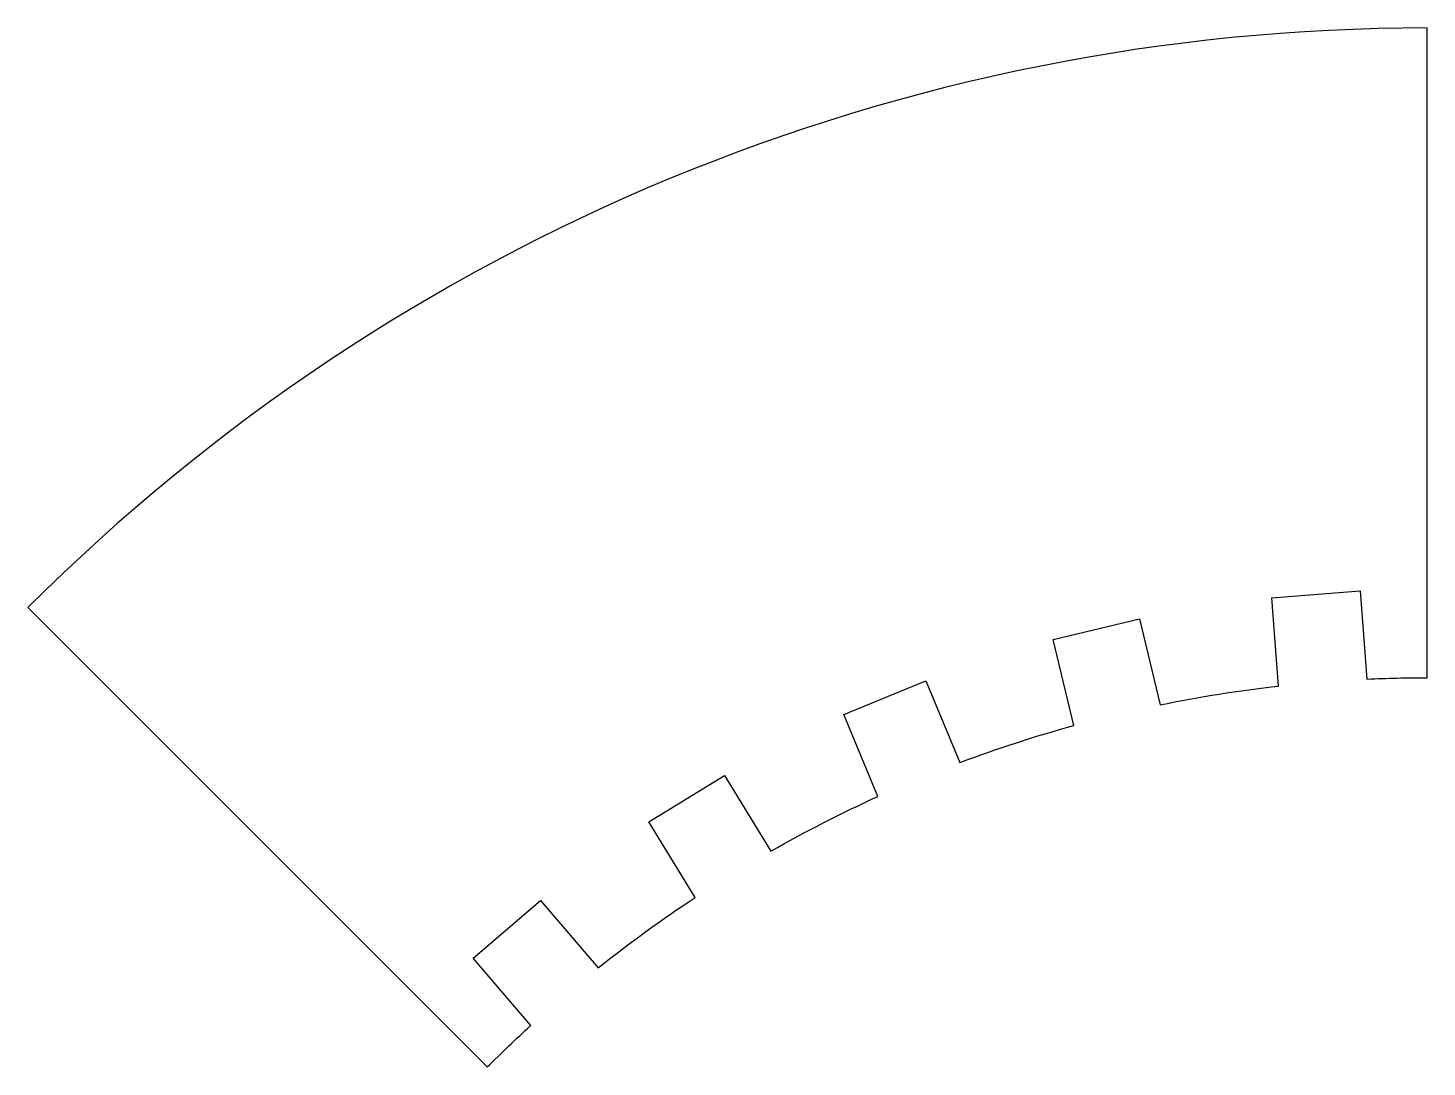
# Model space of a CAD drawing. Extents: x -3.95 to 0, y -1.1 to 1.83.
import ezdxf

# ---------------------------------------------------------------- set-up
doc = ezdxf.new("R2010")
doc.units = 0
doc.layers.get('0').update_dxf_attribs({"linetype": 'CONTINUOUS'})

msp = doc.modelspace()

# ---------------------------------------------------------------- linework, layer by layer
msp.add_lwpolyline([(-0.8117, 0.1666), (-0.7534, -0.0765, -0.022604), (-0.4187, -0.0234), (-0.4383, 0.2258), (-0.1891, 0.2454), (-0.1694, -0.0038, -0.011301), (0, 0), (0, 1.8332, 0.198912), (-3.9479, 0.1979), (-2.6517, -1.0983, -0.011301), (-2.5291, -0.9812), (-2.6915, -0.7911), (-2.5014, -0.6288), (-2.339, -0.8189, -0.022604), (-2.0649, -0.6197), (-2.1955, -0.4065), (-1.9823, -0.2759), (-1.8517, -0.4891, -0.022604), (-1.5498, -0.3352), (-1.6454, -0.1042), (-1.4145, -0.0086), (-1.3188, -0.2395, -0.022604), (-0.9965, -0.1348), (-1.0548, 0.1083)], format="xyb", close=True)

doc.saveas('drawing.dxf')
